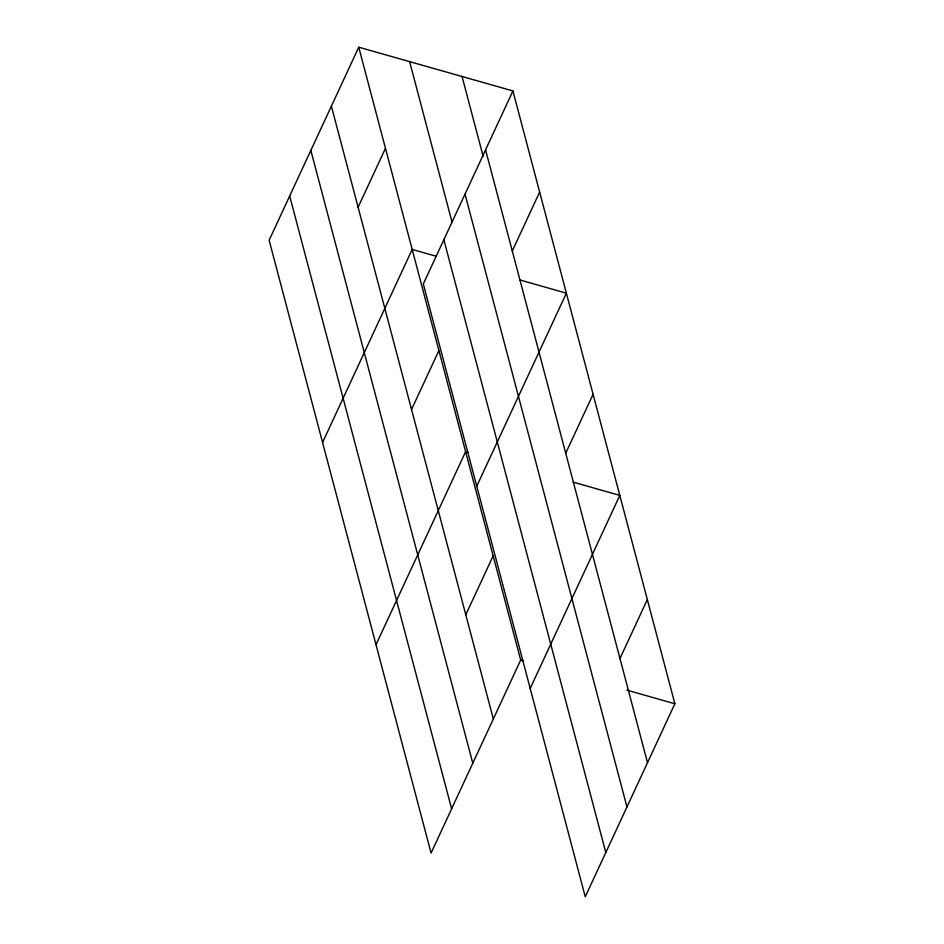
<?xml version="1.0" encoding="UTF-8"?>
<svg xmlns="http://www.w3.org/2000/svg" width="944" height="944" viewBox="0 0 944 944"><rect width="100%" height="100%" fill="white"/><g stroke="black" fill="none" stroke-linecap="round" stroke-linejoin="round"><path stroke-width="1.42" d="M358.744 47.2L269.134 240.248L431.078 853.069L520.687 660.021L358.744 47.2L512.922 90.931L674.866 703.752L585.256 896.8L423.313 283.979L512.922 90.931M358.106 207.255L385.471 148.314M322.577 442.488L412.186 249.428L436.211 256.249M411.549 409.484L438.913 350.543M512.285 250.986L539.649 192.045M376.019 644.717L465.628 451.657L468.448 452.459M476.755 486.207L566.365 293.159L519.731 279.931M465.793 614.78L493.157 555.839M565.727 453.214L593.08 394.273M530.198 688.447L619.807 495.388L573.161 482.16M619.972 658.511L647.336 599.57M520.687 660.021L523.507 660.824M626.816 690.123L674.866 703.752M485.57 149.872L647.501 762.693M462.053 76.499L483.127 156.256M465.026 194.134L626.958 806.943M409.625 61.631L452.152 222.56M443.857 239.729L605.8 852.55M331.391 106.141L493.323 718.962M310.847 150.403L472.779 763.224M289.678 195.998L451.621 808.819"/></g></svg>
